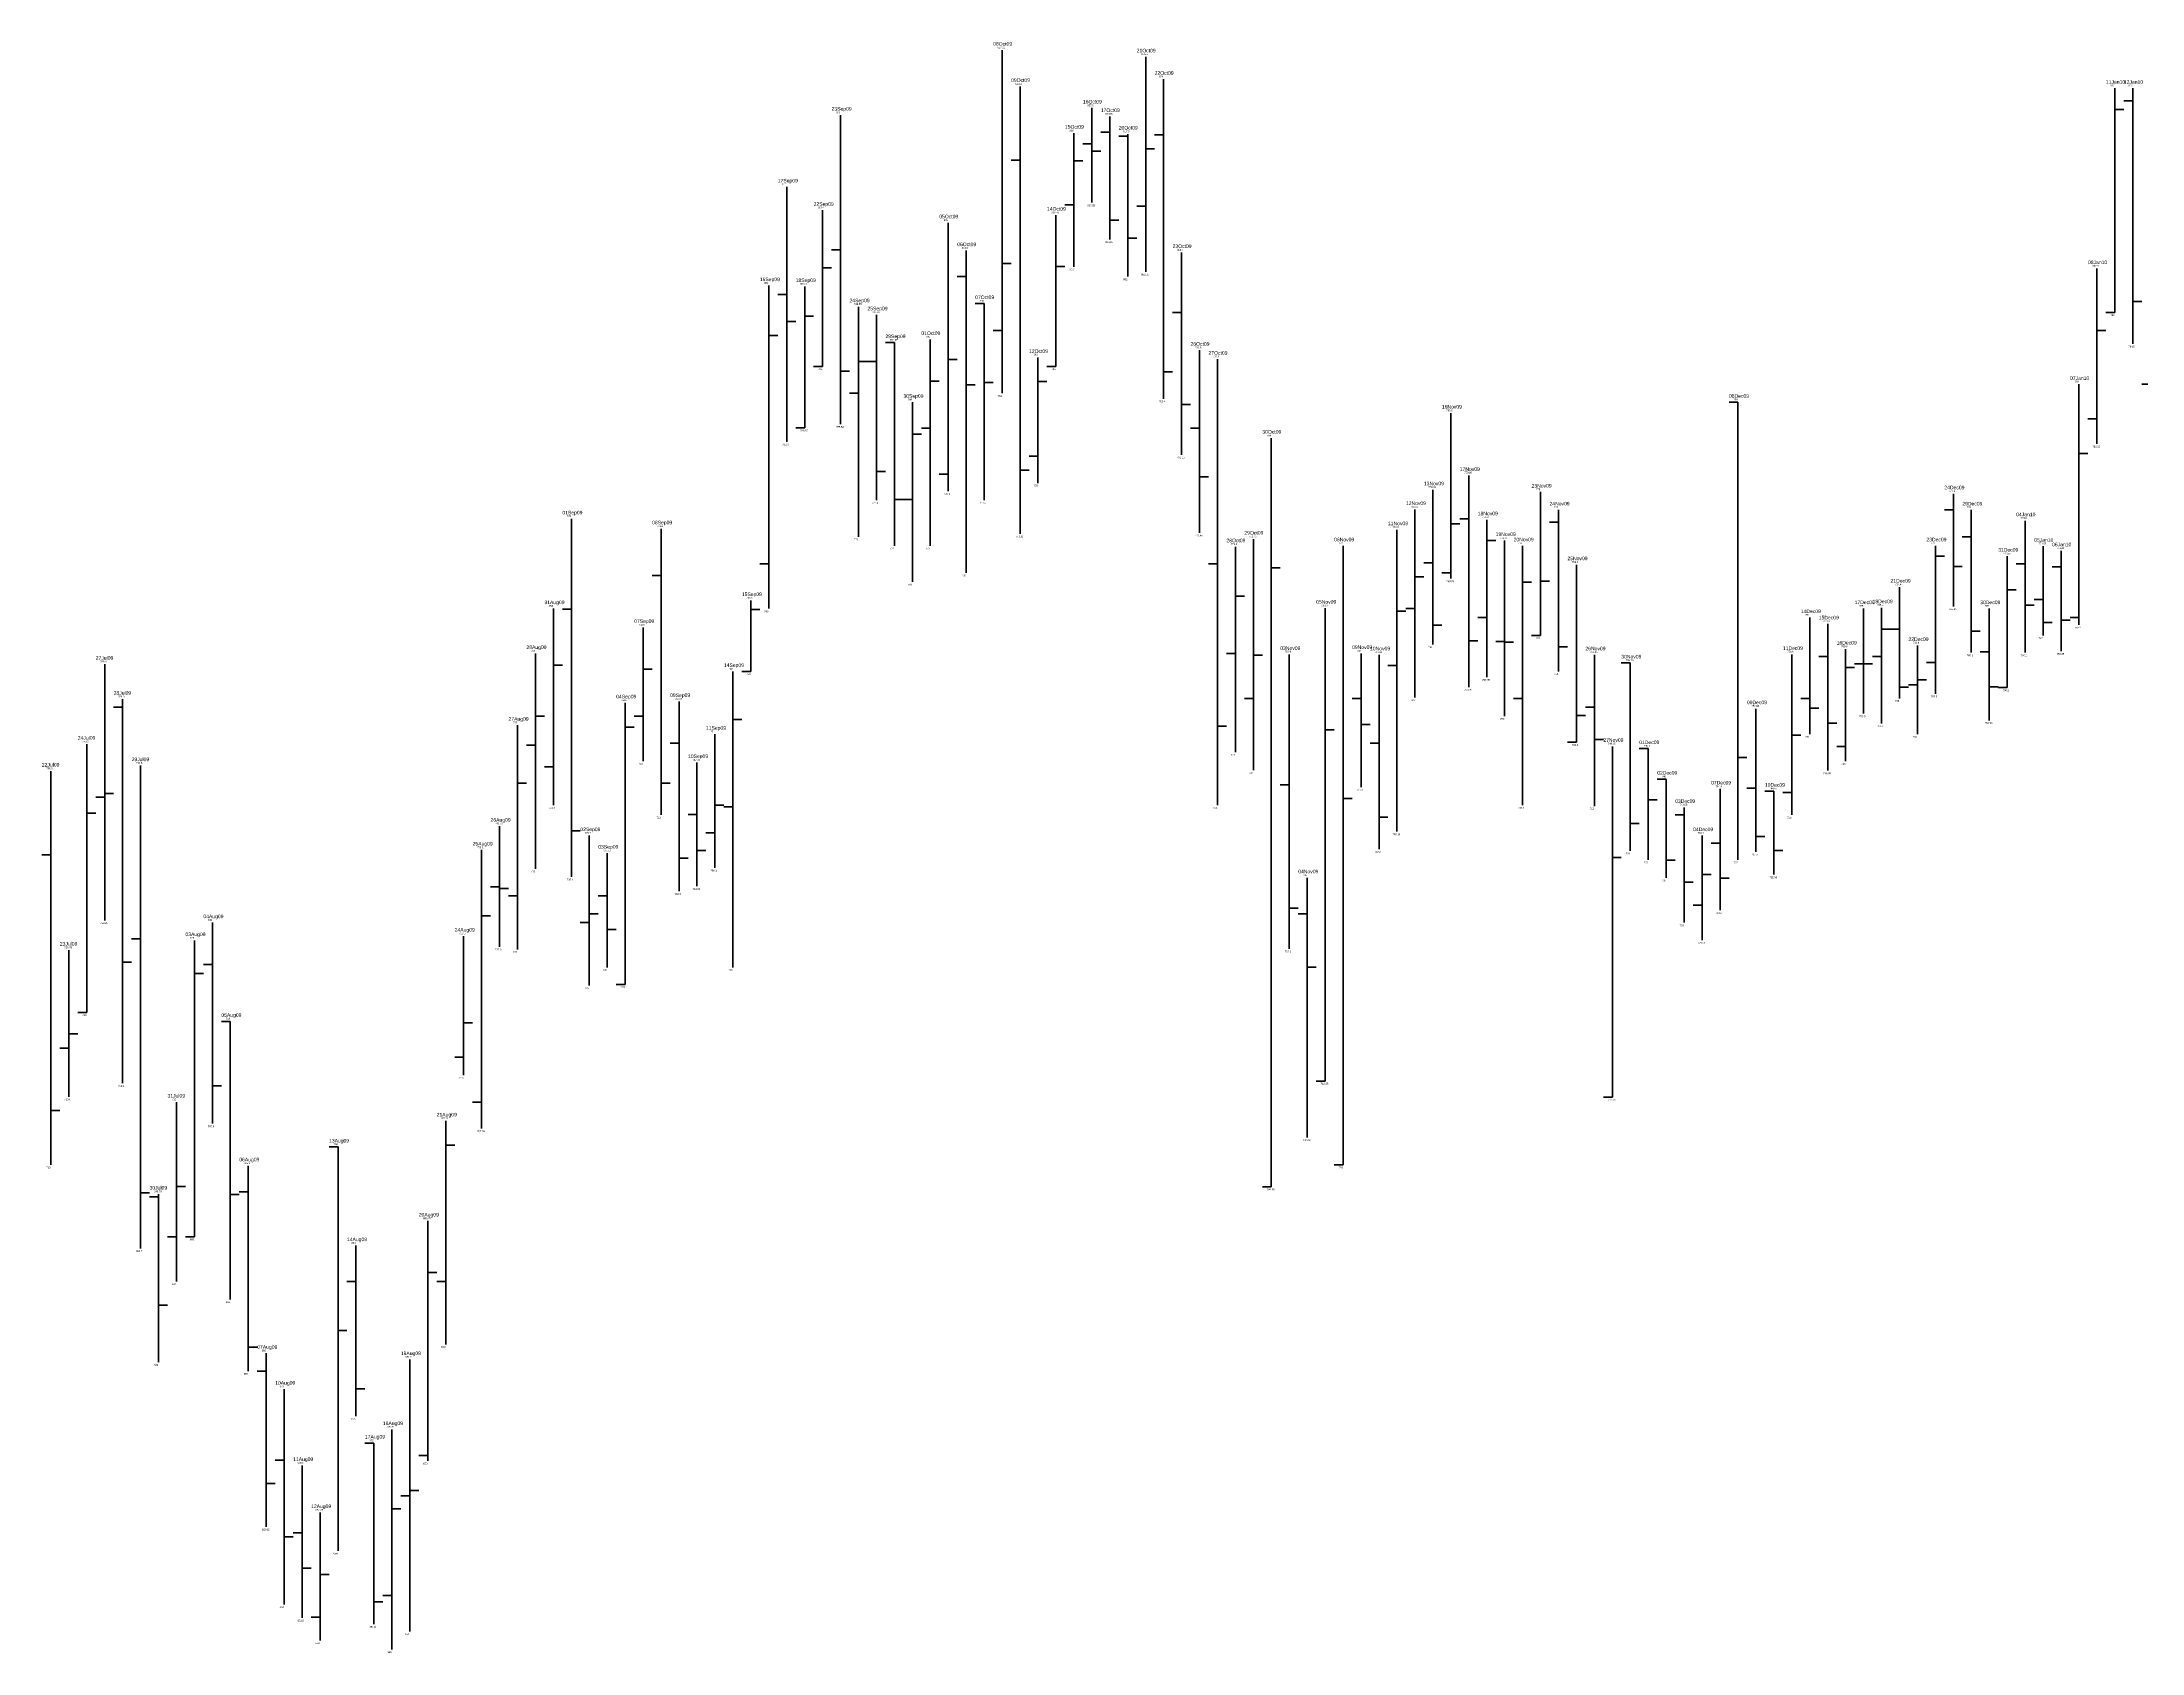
# Model space of a CAD drawing. Header units: inches. Extents: x 0 to 30000, y -20 to 2443.
# Drawn here: x 3614.5 to 3731.5, y 324.3 to 414.1 of the extents above; entities that cross this region are included whole.
import ezdxf

# ---------------------------------------------------------------- set-up
doc = ezdxf.new("R2010")
doc.units = ezdxf.units.IN
doc.header["$MEASUREMENT"] = 0
for name, color, linetype in [('DATE', 7, 'Continuous'), ('Graph', 7, 'Continuous'), ('Rate', 7, 'Continuous')]:
    doc.layers.add(name, color=color, linetype=linetype)
doc.styles.get("Standard").update_dxf_attribs({"font": 'arial.ttf'})

msp = doc.modelspace()

# ---------------------------------------------------------------- linework, layer by layer
at = {"layer": 'Graph', "color": 3, "lineweight": 35}
for p, q in [((3668, 413.625), (3668, 394.5)), ((3676, 413.25), (3676, 401.275)), ((3730, 411.5), (3730, 399)), ((3730, 410.325), (3730.5, 410.325)), ((3672, 409), (3672, 401.55)), ((3672, 407.45), (3672.5, 407.45)), ((3676, 408.125), (3676.5, 408.125)), ((3672, 405), (3671.5, 405)), ((3676, 404.925), (3675.5, 404.925)), ((3658, 404.7), (3658, 396)), ((3665, 404), (3665, 389.05)), ((3671, 404.425), (3671, 396)), ((3658, 401.5), (3658.5, 401.5)), ((3668, 401.725), (3668.5, 401.725)), ((3671, 401.575), (3671.5, 401.575)), ((3729, 401.45), (3729, 391.675)), ((3655, 400.5), (3655, 382.5)), ((3657, 400.45), (3657, 392.575)), ((3660, 399.325), (3660, 386.5)), ((3730, 399), (3729.5, 399)), ((3657, 398.8), (3657.5, 398.8)), ((3668, 398), (3667.5, 398)), ((3729, 398), (3729.5, 398)), ((3655, 397.725), (3655.5, 397.725)), ((3664, 397.5), (3664, 386)), ((3658, 396), (3657.5, 396)), ((3660, 396.275), (3660.5, 396.275)), ((3665, 396.375), (3665.5, 396.375)), ((3670, 396.5), (3670, 389.5)), ((3671, 396), (3670.5, 396)), ((3660, 394.5), (3659.5, 394.5)), ((3664, 395.175), (3664.5, 395.175)), ((3670, 395.15), (3670.5, 395.15)), ((3728, 395), (3728, 381.6)), ((3732, 395), (3731.5, 395)), ((3663, 394), (3663, 384)), ((3693, 393.4), (3693, 384.175)), ((3657, 392.575), (3656.5, 392.575)), ((3663, 392.225), (3663.5, 392.225)), ((3664, 392.55), (3663.5, 392.55)), ((3683, 392), (3683, 350.275)), ((3729, 393.075), (3728.5, 393.075)), ((3670, 391), (3669.5, 391)), ((3728, 391.15), (3728.5, 391.15)), ((3665, 390), (3664.5, 390)), ((3663, 388.575), (3662.5, 388.575)), ((3698, 389), (3698, 381)), ((3691, 388.025), (3691, 377.55)), ((3695, 387.45), (3695, 378.675)), ((3682, 386.375), (3682, 373.5)), ((3690, 386.9), (3690, 370.075)), ((3693, 387.225), (3693.5, 387.225)), ((3695, 386.3), (3695.5, 386.3)), ((3655, 385), (3654.5, 385)), ((3681, 385.95), (3681, 374.5)), ((3687, 386), (3687, 351.5)), ((3697, 386), (3697, 371.55)), ((3700, 384.95), (3700, 375.05)), ((3720, 386), (3720, 377.75)), ((3720, 385.425), (3720.5, 385.425)), ((3724, 385.425), (3724, 378.1)), ((3683, 384.775), (3683.5, 384.775)), ((3691, 384.275), (3691.5, 384.275)), ((3693, 384.5), (3692.5, 384.5)), ((3697, 383.975), (3697.5, 383.975)), ((3698, 384.025), (3698.5, 384.025)), ((3654, 382.95), (3654, 379)), ((3681, 383.2), (3681.5, 383.2)), ((3724, 383.55), (3724.5, 383.55)), ((3643, 382.5), (3643, 371.55)), ((3648, 381.45), (3648, 374)), ((3654, 382.45), (3654.5, 382.45)), ((3686, 382.525), (3686, 356.175)), ((3690, 382.35), (3690.5, 382.35)), ((3691, 382.5), (3690.5, 382.5)), ((3695, 382), (3694.5, 382)), ((3716, 382.5), (3716, 376.65)), ((3717, 382.55), (3717, 376.1)), ((3728, 382), (3727.5, 382)), ((3698, 381), (3697.5, 381)), ((3717, 381.35), (3717.5, 381.35)), ((3719, 380.45), (3719, 375.5)), ((3618, 379.4), (3618, 365.125)), ((3642, 380), (3642, 368)), ((3643, 379.35), (3643.5, 379.35)), ((3648, 379.125), (3648.5, 379.125)), ((3681, 380), (3680.5, 380)), ((3682, 379.9), (3682.5, 379.9)), ((3690, 379.325), (3689.5, 379.325)), ((3712, 379.95), (3712, 371)), ((3715, 380.25), (3715, 374)), ((3715, 379.225), (3715.5, 379.225)), ((3716, 379.425), (3715.5, 379.425)), ((3716, 379.425), (3716.5, 379.425)), ((3717, 379.825), (3716.5, 379.825)), ((3720, 379.5), (3719.5, 379.5)), ((3653, 379), (3653, 362.5)), ((3654, 379), (3653.5, 379)), ((3719, 378.25), (3718.5, 378.25)), ((3719, 378.525), (3719.5, 378.525)), ((3724, 378.1), (3723.5, 378.1)), ((3647, 377.25), (3647, 361.55)), ((3682, 377.5), (3681.5, 377.5)), ((3697, 377.5), (3696.5, 377.5)), ((3641, 376), (3641, 363.5)), ((3642, 376.5), (3642.5, 376.5)), ((3647, 375.9), (3647.5, 375.9)), ((3648, 376.5), (3647.5, 376.5)), ((3653, 376.325), (3653.5, 376.325)), ((3686, 375.75), (3686.5, 375.75)), ((3700, 376.55), (3700.5, 376.55)), ((3617, 374.95), (3617, 360)), ((3642, 374.9), (3641.5, 374.9)), ((3652, 375.5), (3652, 368.05)), ((3700, 375.05), (3699.5, 375.05)), ((3702, 374.825), (3702, 355.275)), ((3712, 375.45), (3712.5, 375.45)), ((3715, 374.825), (3714.5, 374.825)), ((3643, 373.675), (3642.5, 373.675)), ((3618, 372.2), (3618.5, 372.2)), ((3641, 372.775), (3641.5, 372.775)), ((3712, 372.25), (3711.5, 372.25)), ((3617, 371.1), (3617.5, 371.1)), ((3618, 372), (3617.5, 372)), ((3652, 371.55), (3652.5, 371.55)), ((3653, 371.45), (3652.5, 371.45)), ((3687, 371.925), (3687.5, 371.925)), ((3645, 369.85), (3645, 361.5)), ((3652, 370), (3651.5, 370)), ((3707, 369.85), (3707, 364.025)), ((3639, 369.05), (3639, 353.525)), ((3702, 368.625), (3702.5, 368.625)), ((3707, 367.675), (3707.5, 367.675)), ((3641, 366.5), (3640.5, 366.5)), ((3639, 365.375), (3639.5, 365.375)), ((3645, 365.5), (3645.5, 365.5)), ((3707, 365.975), (3706.5, 365.975)), ((3623, 364), (3623, 347.5)), ((3638, 364.25), (3638, 356.5)), ((3645, 365), (3644.5, 365)), ((3616, 363.475), (3616, 355.3)), ((3623, 362.175), (3623.5, 362.175)), ((3647, 361.55), (3646.5, 361.55)), ((3617, 360), (3616.5, 360)), ((3638, 359.425), (3638.5, 359.425)), ((3616, 358.8), (3616.5, 358.8)), ((3616, 358), (3615.5, 358)), ((3638, 357.5), (3637.5, 357.5)), ((3686, 356.175), (3685.5, 356.175)), ((3622, 355), (3622, 345)), ((3639, 355), (3638.5, 355)), ((3702, 355.275), (3701.5, 355.275)), ((3637, 353.95), (3637, 341.5)), ((3637, 352.6), (3637.5, 352.6)), ((3687, 351.5), (3686.5, 351.5)), ((3622, 350.3), (3622.5, 350.3)), ((3683, 350.275), (3682.5, 350.275)), ((3636, 348.375), (3636, 335)), ((3622, 347.5), (3621.5, 347.5)), ((3623, 347.5), (3622.5, 347.5)), ((3636, 345.5), (3636.5, 345.5)), ((3637, 345), (3636.5, 345)), ((3635, 340.65), (3635, 325.5)), ((3634, 336.75), (3634, 324.5)), ((3636, 335.3), (3635.5, 335.3)), ((3634, 332.325), (3634.5, 332.325)), ((3635, 333.05), (3634.5, 333.05)), ((3635, 333.35), (3635.5, 333.35)), ((3630, 332.125), (3630, 325)), ((3630, 328.675), (3630.5, 328.675)), ((3634, 327.5), (3633.5, 327.5)), ((3630, 326.3), (3629.5, 326.3))]:
    msp.add_line(p, q, dxfattribs=at)
at = {"layer": 'Graph', "color": 1, "lineweight": 35}
for p, q in [((3677, 412), (3677, 394.2)), ((3669, 411.6), (3669, 386.675)), ((3731, 410.8), (3730.5, 410.8)), ((3731, 411.5), (3731, 397.25)), ((3659, 410), (3659, 392.775)), ((3673, 410.4), (3673, 405.125)), ((3674, 409.925), (3674, 403.075)), ((3673, 408.4), (3672.5, 408.4)), ((3674, 409.05), (3673.5, 409.05)), ((3675, 408.825), (3674.5, 408.825)), ((3675, 408.95), (3675, 401)), ((3677, 408.9), (3676.5, 408.9)), ((3669, 407.5), (3668.5, 407.5)), ((3673, 408), (3673.5, 408)), ((3656, 406), (3656, 391.8)), ((3674, 404.15), (3674.5, 404.15)), ((3659, 402.5), (3658.5, 402.5)), ((3675, 403.15), (3675.5, 403.15)), ((3666, 402.45), (3666, 384.5)), ((3678, 402.35), (3678, 391.075)), ((3666, 401), (3665.5, 401)), ((3656, 400), (3655.5, 400)), ((3667, 399.5), (3666.5, 399.5)), ((3667, 399.5), (3667, 388.55)), ((3678, 399), (3677.5, 399)), ((3731, 399.625), (3731.5, 399.625)), ((3656, 398.5), (3656.5, 398.5)), ((3661, 398.875), (3661, 388.55)), ((3662, 397.325), (3661.5, 397.325)), ((3662, 397.325), (3662, 386)), ((3679, 396.9), (3679, 386.725)), ((3659, 395.725), (3659.5, 395.725)), ((3661, 396.275), (3660.5, 396.275)), ((3677, 395.7), (3677.5, 395.7)), ((3680, 396.4), (3680, 371.55)), ((3666, 394.975), (3666.5, 394.975)), ((3667, 395.1), (3667.5, 395.1)), ((3678, 393.875), (3678.5, 393.875)), ((3709, 394), (3708.5, 394)), ((3709, 394), (3709, 368.5)), ((3679, 392.55), (3678.5, 392.55)), ((3661, 390.15), (3661.5, 390.15)), ((3669, 390.225), (3669.5, 390.225)), ((3679, 389.85), (3679.5, 389.85)), ((3694, 389.925), (3694, 378.125)), ((3662, 388.575), (3662.5, 388.575)), ((3692, 389.125), (3692, 380.5)), ((3721, 388.9), (3721, 382.625)), ((3644, 387.5), (3644, 367.55)), ((3694, 387.5), (3693.5, 387.5)), ((3699, 387.325), (3698.5, 387.325)), ((3699, 388), (3699, 379)), ((3721, 388), (3720.5, 388)), ((3722, 388), (3722, 380.05)), ((3725, 387.4), (3725, 380.05)), ((3649, 386.95), (3649, 371)), ((3696, 386.3), (3696, 376.5)), ((3722, 386.5), (3721.5, 386.5)), ((3680, 385), (3679.5, 385)), ((3692, 385.05), (3691.5, 385.05)), ((3725, 385), (3724.5, 385)), ((3726, 385.975), (3726, 381)), ((3727, 385.725), (3727, 380.125)), ((3649, 384.35), (3648.5, 384.35)), ((3721, 384.85), (3721.5, 384.85)), ((3727, 384.825), (3726.5, 384.825)), ((3718, 383.7), (3718, 377.5)), ((3725, 382.7), (3725.5, 382.7)), ((3726, 383), (3725.5, 383)), ((3644, 382.475), (3643.5, 382.475)), ((3692, 381.575), (3692.5, 381.575)), ((3713, 382), (3713, 375.5)), ((3714, 381.65), (3714, 373.475)), ((3723, 382.5), (3723, 376.275)), ((3726, 381.725), (3726.5, 381.725)), ((3727, 381.85), (3727.5, 381.85)), ((3694, 380.7), (3694.5, 380.7)), ((3696, 380.675), (3695.5, 380.675)), ((3696, 380.625), (3696.5, 380.625)), ((3699, 380.375), (3699.5, 380.375)), ((3718, 381.35), (3717.5, 381.35)), ((3722, 381.25), (3722.5, 381.25)), ((3684, 379.95), (3684, 363.55)), ((3688, 380), (3688, 372.55)), ((3689, 379.925), (3689, 369.1)), ((3701, 379.925), (3701, 371.5)), ((3703, 379.475), (3702.5, 379.475)), ((3703, 379.475), (3703, 369)), ((3714, 379.825), (3713.5, 379.825)), ((3723, 380.1), (3722.5, 380.1)), ((3718, 378.125), (3718.5, 378.125)), ((3723, 378.15), (3723.5, 378.15)), ((3619, 377), (3618.5, 377)), ((3619, 377.45), (3619, 356.05)), ((3650, 377.325), (3650, 366.75)), ((3688, 377.5), (3687.5, 377.5)), ((3701, 377), (3700.5, 377)), ((3710, 376.925), (3710, 368.95)), ((3713, 377.5), (3712.5, 377.5)), ((3713, 376.95), (3713.5, 376.95)), ((3680, 375.95), (3680.5, 375.95)), ((3688, 376.05), (3688.5, 376.05)), ((3714, 376.125), (3714.5, 376.125)), ((3650, 375), (3649.5, 375)), ((3689, 375), (3688.5, 375)), ((3701, 375.2), (3701.5, 375.2)), ((3704, 374.7), (3703.5, 374.7)), ((3704, 374.7), (3704, 368.5)), ((3615, 373.45), (3615, 351.5)), ((3620, 373.75), (3620, 346.85)), ((3651, 373.925), (3651, 367.025)), ((3709, 374.2), (3709.5, 374.2)), ((3649, 372.775), (3649.5, 372.775)), ((3684, 372.675), (3683.5, 372.675)), ((3705, 373), (3704.5, 373)), ((3705, 373), (3705, 367.5)), ((3708, 372.45), (3708, 365.7)), ((3710, 372.5), (3709.5, 372.5)), ((3711, 372.325), (3710.5, 372.325)), ((3711, 372.325), (3711, 367.675)), ((3651, 371.025), (3650.5, 371.025)), ((3704, 371.85), (3704.5, 371.85)), ((3706, 371), (3705.5, 371)), ((3706, 371.425), (3706, 365)), ((3640, 370.375), (3640, 363.65)), ((3644, 370.125), (3644.5, 370.125)), ((3689, 370.875), (3689.5, 370.875)), ((3703, 370.525), (3703.5, 370.525)), ((3710, 369.8), (3710.5, 369.8)), ((3615, 368.775), (3614.5, 368.775)), ((3646, 368.875), (3646, 362.5)), ((3650, 368.6), (3650.5, 368.6)), ((3651, 369.025), (3651.5, 369.025)), ((3708, 369.425), (3707.5, 369.425)), ((3711, 369.025), (3711.5, 369.025)), ((3685, 367.5), (3685, 353.025)), ((3705, 368.475), (3705.5, 368.475)), ((3708, 367.475), (3708.5, 367.475)), ((3640, 367), (3639.5, 367)), ((3640, 366.9), (3640.5, 366.9)), ((3646, 366.5), (3645.5, 366.5)), ((3706, 367.25), (3706.5, 367.25)), ((3684, 365.8), (3684.5, 365.8)), ((3685, 365.5), (3684.5, 365.5)), ((3620, 364.1), (3619.5, 364.1)), ((3624, 365), (3624, 353.8)), ((3646, 364.625), (3646.5, 364.625)), ((3619, 362.8), (3619.5, 362.8)), ((3624, 362.675), (3623.5, 362.675)), ((3685, 362.525), (3685.5, 362.525)), ((3625, 359.5), (3624.5, 359.5)), ((3625, 359.5), (3625, 344)), ((3624, 355.9), (3624.5, 355.9)), ((3615, 354.525), (3615.5, 354.525)), ((3631, 352.5), (3630.5, 352.5)), ((3631, 352.5), (3631, 330)), ((3626, 351.45), (3626, 340)), ((3620, 349.95), (3620.5, 349.95)), ((3621, 349.875), (3621, 340.5)), ((3625, 349.85), (3625.5, 349.85)), ((3626, 350), (3625.5, 350)), ((3621, 349.725), (3620.5, 349.725)), ((3632, 347), (3632, 337.5)), ((3632, 345), (3631.5, 345)), ((3621, 343.675), (3621.5, 343.675)), ((3631, 342.275), (3631.5, 342.275)), ((3626, 341.35), (3626.5, 341.35)), ((3627, 341), (3627, 331.325)), ((3627, 340), (3626.5, 340)), ((3628, 339), (3628, 327)), ((3632, 339.025), (3632.5, 339.025)), ((3633, 336), (3632.5, 336)), ((3633, 336), (3633, 325.9)), ((3628, 335.05), (3627.5, 335.05)), ((3629, 334.75), (3629, 326.25)), ((3627, 333.75), (3627.5, 333.75)), ((3628, 330.775), (3628.5, 330.775)), ((3629, 331), (3628.5, 331)), ((3629, 329.025), (3629.5, 329.025)), ((3633, 327.15), (3633.5, 327.15))]:
    msp.add_line(p, q, dxfattribs=at)

# ---------------------------------------------------------------- texts
at = {"layer": 'DATE'}
for s, p in [('08Oct09', (3667.5, 413.875)), ('21Oct09', (3675.5, 413.5)), ('09Oct09', (3668.5, 411.85)), ('22Oct09', (3676.5, 412.25)), ('11Jan10', (3729.5, 411.75)), ('12Jan10', (3730.5, 411.75)), ('16Oct09', (3672.5, 410.65)), ('23Sep09', (3658.5, 410.25)), ('17Oct09', (3673.5, 410.175)), ('15Oct09', (3671.5, 409.25)), ('20Oct09', (3674.5, 409.2)), ('17Sep09', (3655.5, 406.25)), ('22Sep09', (3657.5, 404.95)), ('14Oct09', (3670.5, 404.675)), ('05Oct09', (3664.5, 404.25)), ('06Oct09', (3665.5, 402.7)), ('23Oct09', (3677.5, 402.6)), ('08Jan10', (3728.5, 401.7)), ('16Sep09', (3654.5, 400.75)), ('18Sep09', (3656.5, 400.7)), ('24Sep09', (3659.5, 399.575)), ('25Sep09', (3660.5, 399.125)), ('07Oct09', (3666.5, 399.75)), ('01Oct09', (3663.5, 397.75)), ('29Sep09', (3661.5, 397.575)), ('12Oct09', (3669.5, 396.75)), ('26Oct09', (3678.5, 397.15)), ('27Oct09', (3679.5, 396.65)), ('30Sep09', (3662.5, 394.25)), ('08Dec09', (3708.5, 394.25)), ('07Jan10', (3727.5, 395.25)), ('16Nov09', (3692.5, 393.65)), ('30Oct09', (3682.5, 392.25)), ('17Nov09', (3693.5, 390.175)), ('12Nov09', (3690.5, 388.275)), ('13Nov09', (3691.5, 389.375)), ('23Nov09', (3697.5, 389.25)), ('24Nov09', (3698.5, 388.25)), ('24Dec09', (3720.5, 389.15)), ('29Dec09', (3721.5, 388.25)), ('01Sep09', (3643.5, 387.75)), ('08Sep09', (3648.5, 387.2)), ('11Nov09', (3689.5, 387.15)), ('18Nov09', (3694.5, 387.7)), ('04Jan10', (3724.5, 387.65)), ('28Oct09', (3680.5, 386.2)), ('29Oct09', (3681.5, 386.625)), ('06Nov09', (3686.5, 386.25)), ('19Nov09', (3695.5, 386.55)), ('20Nov09', (3696.5, 386.25)), ('23Dec09', (3719.5, 386.25)), ('05Jan10', (3725.5, 386.225)), ('06Jan10', (3726.5, 385.975)), ('25Nov09', (3699.5, 385.2)), ('31Dec09', (3723.5, 385.675)), ('21Dec09', (3717.5, 383.95)), ('31Aug09', (3642.5, 382.75)), ('15Sep09', (3653.5, 383.2)), ('05Nov09', (3685.5, 382.775)), ('17Dec09', (3715.5, 382.75)), ('18Dec09', (3716.5, 382.8)), ('30Dec09', (3722.5, 382.75)), ('07Sep09', (3647.5, 381.7)), ('14Dec09', (3712.5, 382.25)), ('15Dec09', (3713.5, 381.9)), ('28Aug09', (3641.5, 380.25)), ('03Nov09', (3683.5, 380.2)), ('09Nov09', (3687.5, 380.25)), ('10Nov09', (3688.5, 380.175)), ('26Nov09', (3700.5, 380.175)), ('11Dec09', (3711.5, 380.2)), ('16Dec09', (3714.5, 380.5)), ('22Dec09', (3718.5, 380.7)), ('27Jul09', (3617.5, 379.65)), ('14Sep09', (3652.5, 379.25)), ('30Nov09', (3702.5, 379.725)), ('28Jul09', (3618.5, 377.7)), ('04Sep09', (3646.5, 377.5)), ('09Sep09', (3649.5, 377.575)), ('09Dec09', (3709.5, 377.175)), ('27Aug09', (3640.5, 376.25)), ('11Sep09', (3651.5, 375.75)), ('24Jul09', (3616.5, 375.2)), ('27Nov09', (3701.5, 375.075)), ('01Dec09', (3703.5, 374.95)), ('22Jul09', (3614.5, 373.7)), ('29Jul09', (3619.5, 374)), ('10Sep09', (3650.5, 374.175)), ('02Dec09', (3704.5, 373.25)), ('07Dec09', (3707.5, 372.7)), ('10Dec09', (3710.5, 372.575)), ('03Dec09', (3705.5, 371.675)), ('26Aug09', (3639.5, 370.625)), ('02Sep09', (3644.5, 370.1)), ('04Dec09', (3706.5, 370.1)), ('25Aug09', (3638.5, 369.3)), ('03Sep09', (3645.5, 369.125)), ('04Nov09', (3684.5, 367.75)), ('04Aug09', (3623.5, 365.25)), ('23Jul09', (3615.5, 363.725)), ('03Aug09', (3622.5, 364.25)), ('24Aug09', (3637.5, 364.5)), ('05Aug09', (3624.5, 359.75)), ('31Jul09', (3621.5, 355.25)), ('21Aug09', (3636.5, 354.2)), ('13Aug09', (3630.5, 352.75)), ('06Aug09', (3625.5, 351.7)), ('30Jul09', (3620.5, 350.125)), ('20Aug09', (3635.5, 348.625)), ('14Aug09', (3631.5, 347.25)), ('07Aug09', (3626.5, 341.25)), ('19Aug09', (3634.5, 340.9)), ('10Aug09', (3627.5, 339.25)), ('18Aug09', (3633.5, 337)), ('17Aug09', (3632.5, 336.25)), ('11Aug09', (3628.5, 335)), ('12Aug09', (3629.5, 332.375))]:
    msp.add_text(s, height=0.2, dxfattribs=at).set_placement(p)
at = {"layer": 'Rate'}
for s, p in [('827.25', (3667.75, 413.725)), ('826.5', (3675.75, 413.35)), ('824', (3676.75, 412.1)), ('823.2', (3668.75, 411.7)), ('823', (3729.75, 411.6)), ('823', (3730.75, 411.6)), ('820', (3658.75, 410.1)), ('820.8', (3672.75, 410.5)), ('819.85', (3673.75, 410.025)), ('818', (3671.75, 409.1)), ('817.9', (3674.75, 409.05)), ('812', (3655.75, 406.1)), ('809.4', (3657.75, 404.8)), ('810.25', (3672.75, 404.925)), ('808', (3664.75, 404.1)), ('808.85', (3670.75, 404.525)), ('804.9', (3665.75, 402.55)), ('806.15', (3673.75, 402.875)), ('804.7', (3677.75, 402.45)), ('803.1', (3671.75, 401.35)), ('802.9', (3728.75, 401.55)), ('801', (3654.75, 400.6)), ('800.9', (3656.75, 400.55)), ('802', (3674.75, 400.8)), ('802.55', (3675.75, 401.075)), ('798.65', (3659.75, 399.425)), ('797.75', (3660.75, 398.975)), ('799', (3666.75, 399.6)), ('798', (3729.75, 398.8)), ('794.65', (3661.75, 397.425)), ('795', (3663.75, 397.6)), ('793', (3669.75, 396.6)), ('793.8', (3678.75, 397)), ('794.5', (3730.75, 397.05)), ('792', (3657.75, 395.8)), ('792', (3670.75, 395.8)), ('792.8', (3679.75, 396.5)), ('789', (3667.75, 394.3)), ('790', (3727.75, 395.1)), ('788', (3662.75, 394.1)), ('788.4', (3676.75, 394)), ('786.8', (3692.75, 393.5)), ('788', (3708.75, 394.1)), ('785.15', (3656.75, 392.375)), ('785.55', (3658.75, 392.575)), ('784', (3682.75, 392.1)), ('783.6', (3655.75, 391.6)), ('782.15', (3677.75, 390.875)), ('783.35', (3728.75, 391.475)), ('779.85', (3693.75, 390.025)), ('778.1', (3664.75, 388.85)), ('779', (3669.75, 389.3)), ('778.25', (3691.75, 389.225)), ('778', (3697.75, 389.1)), ('777.8', (3720.75, 389)), ('775', (3643.75, 387.6)), ('777.1', (3660.75, 388.35)), ('777.1', (3666.75, 388.35)), ('776.05', (3690.75, 388.125)), ('774.9', (3694.75, 387.55)), ('776', (3698.75, 388.1)), ('776', (3721.75, 388.1)), ('774.8', (3724.75, 387.5)), ('773.9', (3648.75, 387.05)), ('773', (3659.75, 386.3)), ('773.35', (3668.75, 386.475)), ('773.45', (3678.75, 386.525)), ('771.9', (3680.75, 386.05)), ('772.75', (3681.75, 386.475)), ('772', (3686.75, 386.1)), ('773.8', (3689.75, 387)), ('772.6', (3695.75, 386.4)), ('772', (3696.75, 386.1)), ('772', (3719.75, 386.1)), ('771.95', (3725.75, 386.075)), ('772', (3661.75, 385.8)), ('772', (3663.75, 385.8)), ('769.9', (3699.75, 385.05)), ('770.85', (3723.75, 385.525)), ('771.45', (3726.75, 385.825)), ('768', (3662.75, 383.8)), ('769', (3665.75, 384.3)), ('768.35', (3692.75, 383.975)), ('767.4', (3717.75, 383.8)), ('765', (3642.75, 382.6)), ('765.9', (3653.75, 383.05)), ('765.05', (3685.75, 382.625)), ('765', (3715.75, 382.6)), ('765.1', (3716.75, 382.65)), ('765', (3722.75, 382.6)), ('762.9', (3647.75, 381.55)), ('765', (3654.75, 382.3)), ('764', (3712.75, 382.1)), ('763.3', (3713.75, 381.75)), ('765.25', (3720.75, 382.425)), ('763.2', (3727.75, 381.4)), ('761', (3691.75, 380.3)), ('762', (3697.75, 380.8)), ('760.5', (3714.75, 380.35)), ('760.9', (3718.75, 380.55)), ('762', (3725.75, 380.8)), ('758.8', (3617.75, 379.5)), ('760', (3641.75, 380.1)), ('758', (3652.75, 379.1)), ('759.9', (3683.75, 380.05)), ('760', (3687.75, 380.1)), ('759.85', (3688.75, 380.025)), ('759.85', (3700.75, 380.025)), ('758.95', (3702.75, 379.575)), ('759.9', (3711.75, 380.05)), ('760.1', (3721.75, 379.85)), ('760.1', (3724.75, 379.85)), ('760.25', (3726.75, 379.925)), ('758', (3653.75, 378.8)), ('756.25', (3693.75, 377.925)), ('757.35', (3694.75, 378.475)), ('758', (3698.75, 378.8)), ('756.2', (3723.75, 377.9)), ('754.9', (3618.75, 377.55)), ('754.5', (3646.75, 377.35)), ('754.65', (3649.75, 377.425)), ('755.1', (3690.75, 377.35)), ('753.85', (3709.75, 377.025)), ('755', (3717.75, 377.3)), ('755.5', (3719.75, 377.55)), ('752', (3640.75, 376.1)), ('751', (3651.75, 375.6)), ('753', (3695.75, 376.3)), ('753.3', (3715.75, 376.45)), ('752.2', (3716.75, 375.9)), ('752.55', (3722.75, 376.075)), ('749.9', (3616.75, 375.05)), ('750.1', (3699.75, 374.85)), ('749.65', (3701.75, 374.925)), ('749.4', (3703.75, 374.8)), ('751', (3712.75, 375.3)), ('751', (3718.75, 375.3)), ('746.9', (3614.75, 373.55)), ('747.5', (3619.75, 373.85)), ('748', (3647.75, 373.8)), ('747.85', (3650.75, 374.025)), ('749', (3680.75, 374.3)), ('747', (3681.75, 373.3)), ('746.95', (3713.75, 373.275)), ('748', (3714.75, 373.8)), ('745.1', (3687.75, 372.35)), ('746', (3704.75, 373.1)), ('744.9', (3707.75, 372.55)), ('744.65', (3710.75, 372.425)), ('743.1', (3642.75, 371.35)), ('742', (3648.75, 370.8)), ('743.1', (3679.75, 371.35)), ('743.1', (3696.75, 371.35)), ('743', (3700.75, 371.3)), ('742.85', (3705.75, 371.525)), ('742', (3711.75, 370.8)), ('740.75', (3639.75, 370.475)), ('739.7', (3644.75, 369.95)), ('740.15', (3689.75, 369.875)), ('739.7', (3706.75, 369.95)), ('738.1', (3638.75, 369.15)), ('737.75', (3645.75, 368.975)), ('738.2', (3688.75, 368.9)), ('738', (3702.75, 368.8)), ('737.9', (3709.75, 368.75)), ('736', (3641.75, 367.8)), ('735.1', (3643.75, 367.35)), ('736.1', (3651.75, 367.85)), ('735', (3684.75, 367.6)), ('737', (3703.75, 368.3)), ('735', (3704.75, 367.3)), ('737', (3708.75, 368.3)), ('735.35', (3710.75, 367.475)), ('733.5', (3649.75, 366.55)), ('734.05', (3650.75, 366.825)), ('730', (3623.75, 365.1)), ('731.4', (3707.75, 365.5)), ('730.25', (3617.75, 364.925)), ('728', (3622.75, 364.1)), ('728.5', (3637.75, 364.35)), ('730', (3705.75, 364.8)), ('728.05', (3706.75, 363.825)), ('726.95', (3615.75, 363.575)), ('727.3', (3639.75, 363.45)), ('727', (3640.75, 363.3)), ('727.1', (3683.75, 363.35)), ('725', (3645.75, 362.3)), ('725', (3652.75, 362.3)), ('723', (3644.75, 361.3)), ('723.1', (3646.75, 361.35)), ('720', (3616.75, 359.8)), ('719', (3624.75, 359.6)), ('712.1', (3618.75, 355.85)), ('713', (3637.75, 356.3)), ('712.35', (3685.75, 355.975)), ('710.6', (3615.75, 355.1)), ('710', (3621.75, 355.1)), ('710.55', (3701.75, 355.075)), ('707.6', (3623.75, 353.6)), ('707.9', (3636.75, 354.05)), ('707.05', (3638.75, 353.325)), ('705', (3630.75, 352.6)), ('706.05', (3684.75, 352.825)), ('703', (3614.75, 351.3)), ('702.9', (3625.75, 351.55)), ('703', (3686.75, 351.3)), ('699.75', (3620.75, 349.975)), ('700.55', (3682.75, 350.075)), ('696.75', (3635.75, 348.475)), ('693.7', (3619.75, 346.65)), ('695', (3622.75, 347.3)), ('694', (3631.75, 347.1)), ('690', (3621.75, 344.8)), ('688', (3624.75, 343.8)), ('682', (3626.75, 341.1)), ('681.3', (3634.75, 340.75)), ('683', (3636.75, 341.3)), ('681', (3620.75, 340.3)), ('680', (3625.75, 339.8)), ('678', (3627.75, 339.1)), ('675', (3631.75, 337.3)), ('672', (3632.75, 336.1)), ('673.5', (3633.75, 336.85)), ('669.5', (3628.75, 334.85)), ('670', (3635.75, 334.8)), ('664.25', (3629.75, 332.225)), ('662.65', (3626.75, 331.125)), ('660', (3630.75, 329.8)), ('654', (3627.75, 326.8)), ('652.5', (3628.75, 326.05)), ('651.8', (3632.75, 325.7)), ('651', (3634.75, 325.3)), ('650', (3629.75, 324.8)), ('649', (3633.75, 324.3))]:
    msp.add_text(s, height=0.1, dxfattribs=at).set_placement(p)

doc.saveas('drawing.dxf')
